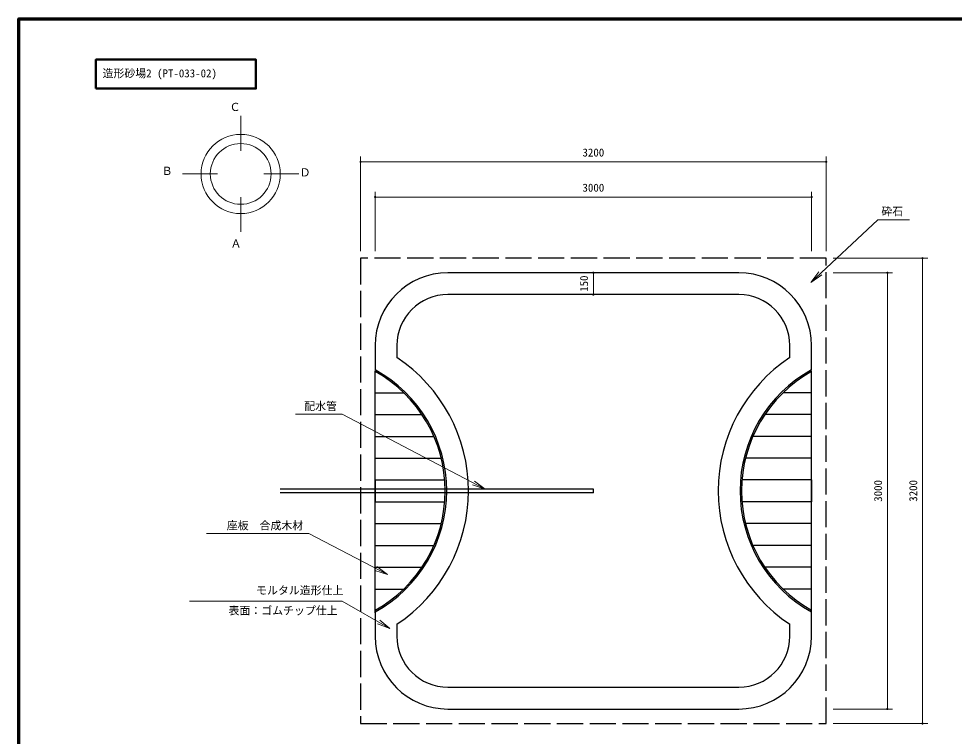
# Model space of a CAD drawing. Units: millimetres at full size, sheet at 1:30. Extents: x 450 to 12150, y 450 to 8460.
# Drawn here: x 450 to 6881, y 3525 to 8460 of the extents above; entities that cross this region are included whole.
import ezdxf
from ezdxf.enums import TextEntityAlignment as Align

# ---------------------------------------------------------------- set-up
doc = ezdxf.new("R2010")
doc.units = ezdxf.units.MM
doc.header["$LTSCALE"] = 30
doc.linetypes.add('DASHED', pattern=[7.5, 6, -1.5])
for name, color, linetype, lineweight in [('D-STR-DIM\u3000寸法線、寸法値', 7, 'Continuous', 13), ('D-STR-HTXT\u3000旗上げ', 7, 'Continuous', 13), ('D-STR-TXT\u3000文字列', 7, 'Continuous', 13), ('D-STR\u3000構造物外形線', 1, 'Continuous', 25), ('D-TTL', 7, 'Continuous', 70), ('D-TTL-FRAM\u3000タイトル枠、凡例図枠', 2, 'Continuous', 50)]:
    doc.layers.add(name, color=color, linetype=linetype, lineweight=lineweight)
doc.layers.add('D-TTL-TXT\u3000文字列', color=7, linetype='Continuous')
doc.styles.add('ＭＳ ゴシック', font='')
doc.styles.get('ＭＳ ゴシック').set_extended_font_data('MS Gothic')

# ---------------------------------------------------------------- blocks, each defined once
blk = doc.blocks.new('filled_dot')
at = {"color": 0, "linetype": 'Continuous', "lineweight": -2, "const_width": 1.25}
blk.add_lwpolyline([(-0.625, 0, 1), (0.625, 0, 1)], format="xyb", close=True, dxfattribs=at)
blk = doc.blocks.new('open_arrow')
at = {"color": 0, "linetype": 'Continuous', "lineweight": -2}
blk.add_lwpolyline([(7.5, 1.25), (0, 0), (7.5, -1.25)], dxfattribs=at)

msp = doc.modelspace()

# ---------------------------------------------------------------- linework, layer by layer
at = {"layer": 'D-STR-DIM\u3000寸法線、寸法値'}
for p, q in [((2800.01, 6860.83), (2800.01, 7511.59)), ((2800.01, 7475.59), (6000.01, 7475.59)), ((6000.01, 6860.83), (6000.01, 7511.59)), ((2900.01, 6860.83), (2900.01, 7269.88)), ((5900.01, 6860.83), (5900.01, 7269.88)), ((2900.01, 7233.88), (5900.01, 7233.88)), ((6048.01, 6812.83), (6698.78, 6812.83)), ((6662.78, 3612.83), (6662.78, 6812.83)), ((4400.01, 6712.83), (4400.01, 6562.83)), ((6048.01, 6712.83), (6457.07, 6712.83)), ((6421.07, 3712.83), (6421.07, 6712.83)), ((6048.01, 3712.83), (6457.07, 3712.83)), ((6048.01, 3612.83), (6698.78, 3612.83))]:
    msp.add_line(p, q, dxfattribs=at)
at = {"layer": 'D-STR-HTXT\u3000旗上げ'}
for points in [[(5895.14, 6646.99), (6354.34, 7076.13), (6573.6, 7076.13), (6463.97, 7076.13)], [(3656.64, 5225.33), (2673.89, 5741.12), (2352.2, 5741.12), (2513.04, 5741.12)], [(2984.63, 4637.05), (2444.51, 4920.72), (1740.48, 4920.72), (2092.5, 4920.72)], [(3001.66, 4265.84), (2673.89, 4454.82), (1624.3, 4454.82), (2149.1, 4454.82)]]:
    msp.add_lwpolyline(points, dxfattribs=at)
at = {"layer": 'D-STR-TXT\u3000文字列'}
for p, q in [((1975.9, 7551.98), (1975.9, 7791.32)), ((1816.19, 7392.27), (1576.85, 7392.27)), ((2135.61, 7392.27), (2374.96, 7392.27)), ((1975.9, 7232.56), (1975.9, 6993.22))]:
    msp.add_line(p, q, dxfattribs=at)
for radius in [272.39, 208.81]:
    msp.add_circle((1975.9, 7392.27), radius, dxfattribs=at)
at = {"layer": 'D-STR\u3000構造物外形線'}
for p, q in [((5400.01, 6712.83), (3400.01, 6712.83)), ((5400.01, 6562.83), (3400.01, 6562.83)), ((2900.01, 6212.83), (2900.01, 6044.99)), ((3050.01, 6212.83), (3050.01, 6129.35)), ((5750.01, 6129.35), (5750.01, 6212.83)), ((5900.01, 6044.99), (5900.01, 6212.83)), ((2900.01, 4373.49), (2900.01, 6037.83)), ((5900.01, 4373.49), (5900.01, 6037.83)), ((2900.01, 5887.83), (3095.95, 5887.83)), ((5900.01, 5887.83), (5704.07, 5887.83)), ((2900.01, 5737.83), (3221.48, 5737.83)), ((5900.01, 5737.83), (5578.54, 5737.83)), ((2900.01, 5587.83), (3303.72, 5587.83)), ((5900.01, 5587.83), (5496.31, 5587.83)), ((2900.01, 5437.83), (3354.43, 5437.83)), ((5900.01, 5437.83), (5445.6, 5437.83)), ((2900.01, 5287.83), (3378.76, 5287.83)), ((2900.01, 5287.83), (2900.01, 5137.83)), ((5900.01, 5287.83), (5421.27, 5287.83)), ((5900.01, 5287.83), (5900.01, 5137.83)), ((4400.01, 5225.33), (2246.34, 5225.33)), ((4400.01, 5200.33), (4400.01, 5225.33)), ((4400.01, 5200.33), (2246.34, 5200.33)), ((2900.01, 5137.83), (3378.76, 5137.83)), ((5900.01, 5137.83), (5421.27, 5137.83)), ((2900.01, 4987.83), (3354.43, 4987.83)), ((5900.01, 4987.83), (5445.6, 4987.83)), ((2900.01, 4837.83), (3303.72, 4837.83)), ((5900.01, 4837.83), (5496.31, 4837.83)), ((2900.01, 4687.83), (3221.48, 4687.83)), ((5900.01, 4687.83), (5578.54, 4687.83)), ((2900.01, 4537.83), (3095.95, 4537.83)), ((5900.01, 4537.83), (5704.07, 4537.83)), ((2900.01, 4380.66), (2900.01, 4212.83)), ((5900.01, 4212.83), (5900.01, 4380.66)), ((3050.01, 4296.3), (3050.01, 4212.83)), ((5750.01, 4212.83), (5750.01, 4296.3)), ((3400.01, 3862.83), (5400.01, 3862.83)), ((3400.01, 3712.83), (5400.01, 3712.83))]:
    msp.add_line(p, q, dxfattribs=at)
at = {"layer": 'D-STR\u3000構造物外形線', "linetype": 'DASHED'}
msp.add_lwpolyline([(2800.01, 3612.83), (6000.01, 3612.83), (6000.01, 6812.83), (2800.01, 6812.83)], close=True, dxfattribs=at)
at = {"layer": 'D-STR\u3000構造物外形線'}
for centre, radius, start, end in [((3400.01, 6212.83), 500, 90, 180), ((5400.01, 6212.83), 500, 360, 90), ((3400.01, 6212.83), 350, 90, 180), ((5400.01, 6212.83), 350, 0, 90), ((2441.76, 5212.83), 1100, 303.57042, 56.42958), ((6358.27, 5212.83), 1100, 123.57042, 236.42958), ((2441.76, 5212.83), 950, 298.84072, 61.15928), ((2441.76, 5212.83), 940, 299.17692, 60.82308), ((6358.27, 5212.83), 950, 118.84072, 241.15928), ((6358.27, 5212.83), 940, 119.17692, 240.82308), ((3400.01, 4212.83), 500, 180, 270), ((3400.01, 4212.83), 350, 180, 270), ((5400.01, 4212.83), 350, 270, 0), ((5400.01, 4212.83), 500, 270, 0)]:
    msp.add_arc(centre, radius, start, end, dxfattribs=at)
at = {"layer": 'D-TTL'}
msp.add_lwpolyline([(450, 450), (450, 8460), (12150, 8460), (12150, 450)], close=True, dxfattribs=at)
at = {"layer": 'D-TTL-FRAM\u3000タイトル枠、凡例図枠'}
msp.add_lwpolyline([(980.51, 7978.9), (2080.51, 7978.9), (2080.51, 8178.9), (980.51, 8178.9)], close=True, dxfattribs=at)

# ---------------------------------------------------------------- block references
at = {"layer": 'D-STR-DIM\u3000寸法線、寸法値', "xscale": 6, "yscale": 6}
for p in [(2800.01, 7475.59), (2900.01, 7233.88)]:
    msp.add_blockref('filled_dot', p, dxfattribs=at)
for p, rotation in [((6000.01, 7475.59), 180), ((5900.01, 7233.88), 180), ((6662.78, 6812.83), 270), ((4400.01, 6712.83), 270), ((6421.07, 6712.83), 270), ((4400.01, 6562.83), 90), ((6421.07, 3712.83), 90), ((6662.78, 3612.83), 90)]:
    msp.add_blockref('filled_dot', p, dxfattribs=dict(at, rotation=rotation))
at = {"layer": 'D-STR-HTXT\u3000旗上げ', "xscale": 12, "yscale": 12}
for p, rotation in [((5895.14, 6646.99), 43.1), ((3656.64, 5225.33), 152.3), ((2984.63, 4637.05), 152.3), ((3001.66, 4265.84), 150)]:
    msp.add_blockref('open_arrow', p, dxfattribs=dict(at, rotation=rotation))

# ---------------------------------------------------------------- texts
at = {"layer": 'D-STR-DIM\u3000寸法線、寸法値', "style": 'ＭＳ ゴシック'}
for s, p in [('3200', (4400.01, 7539.73)), ('3000', (4400.01, 7298.02))]:
    msp.add_text(s, height=54.99, dxfattribs=at).set_placement(p, align=Align.MIDDLE_CENTER)
for s, p in [('150', (4335.88, 6637.83)), ('3000', (6356.94, 5212.83)), ('3200', (6598.65, 5212.83))]:
    msp.add_text(s, height=54.99, rotation=90, dxfattribs=at).set_placement(p, align=Align.MIDDLE_CENTER)
at = {"layer": 'D-STR-HTXT\u3000旗上げ', "style": 'ＭＳ ゴシック'}
msp.add_text('砕石', height=54.99, dxfattribs=at).set_placement((6379.57, 7091.06), align=Align.BOTTOM_LEFT)
for s, p in [('配水管', (2637.44, 5751.36)), ('座板\u3000合成木材', (2405.32, 4930.42)), ('モルタル造形仕上\u3000\u3000', (2831.75, 4484.82)), ('表面：ゴムチップ仕上', (2642.47, 4345.81))]:
    msp.add_text(s, height=54.99, dxfattribs=at).set_placement(p, align=Align.BOTTOM_RIGHT)
at = {"layer": 'D-STR-TXT\u3000文字列', "style": 'ＭＳ ゴシック'}
for s, p in [('Ｃ', (1899.39, 7808.65)), ('Ｂ', (1432.37, 7369.07)), ('Ｄ', (2381.3, 7358.7)), ('Ａ', (1905.8, 6869.19))]:
    msp.add_text(s, height=54.99, dxfattribs=at).set_placement(p, align=Align.BOTTOM_LEFT)
at = {"layer": 'D-TTL-TXT\u3000文字列', "style": 'ＭＳ ゴシック'}
msp.add_text('造形砂場2 (PT-033-02)', height=54.99, dxfattribs=at).set_placement((1026.31, 8040.3), align=Align.BOTTOM_LEFT)

doc.saveas('drawing.dxf')
